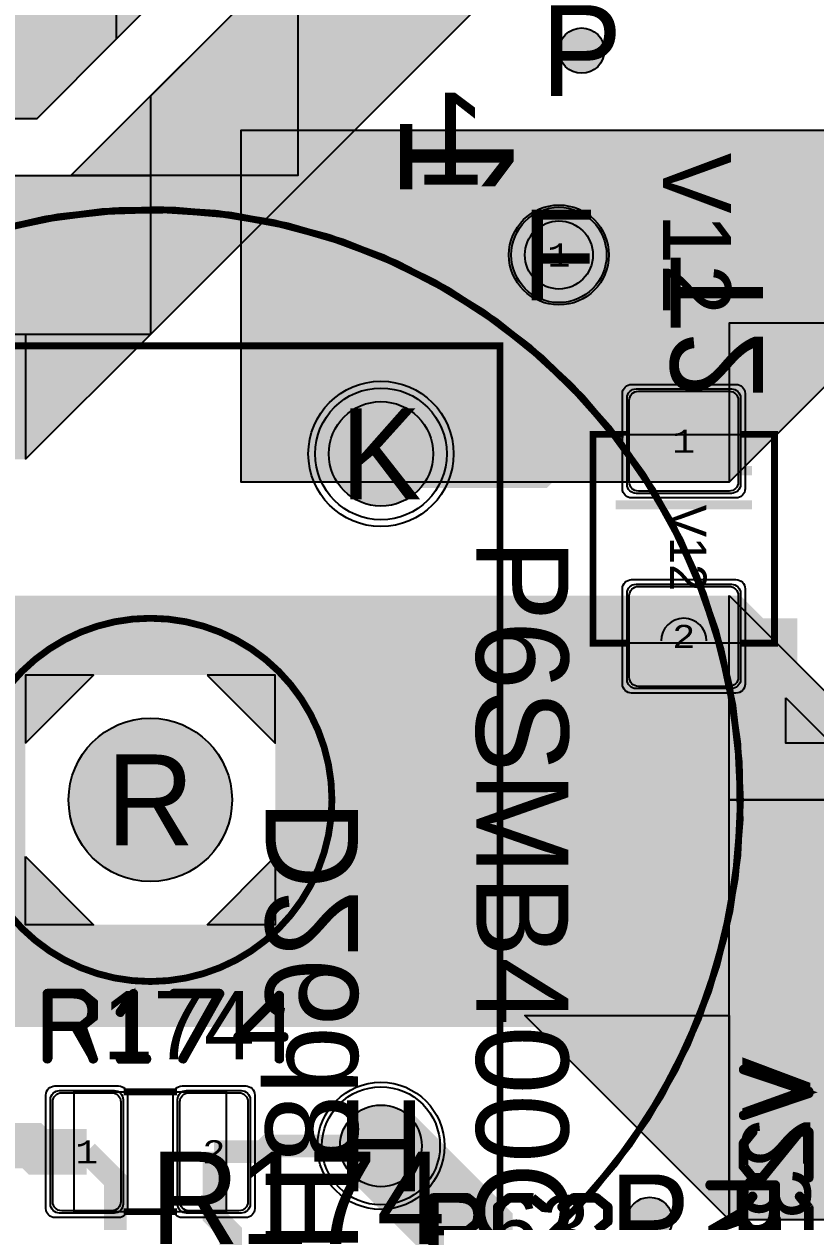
# Model space of a CAD drawing. Extents: x -18 to 179, y -60 to 172.
# Drawn here: x 23.47 to 40.89, y 93.72 to 120.09 of the extents above; entities that cross this region are included whole.
import ezdxf
from ezdxf.enums import TextEntityAlignment as Align

# ---------------------------------------------------------------- set-up
doc = ezdxf.new("R2010")
doc.units = 0
doc.header["$MEASUREMENT"] = 0
for name, color, linetype in [('ASSEMBLY_OUTLINES_BTM', 191, 'CONTINUOUS'), ('ASSEMBLY_OUTLINES_TOP', 102, 'CONTINUOUS'), ('ASSEMBLY_PART_NUMBERS_BTM', 191, 'CONTINUOUS'), ('ASSEMBLY_PART_NUMBERS_TOP', 102, 'CONTINUOUS'), ('ASSEMBLY_REF_DES_TOP', 102, 'CONTINUOUS'), ('DRILL_DRAWING', 21, 'CONTINUOUS'), ('GENERATED_SILKSCREEN_BTM', 255, 'CONTINUOUS'), ('GENERATED_SILKSCREEN_TOP', 140, 'CONTINUOUS'), ('MOUNTING_HOLE_PADS_LAYER14', 150, 'CONTINUOUS'), ('MOUNTING_HOLE_PADS_LAYER15', 230, 'CONTINUOUS'), ('MOUNTING_HOLES_LAYER_BOT17', 42, 'CONTINUOUS'), ('MOUNTING_HOLES_LAYER_TOP', 42, 'CONTINUOUS'), ('PART_HOLES_LAYER_BOTTOM', 30, 'CONTINUOUS'), ('PART_HOLES_LAYER_TOP', 30, 'CONTINUOUS'), ('PART_PADS_LAYER_BOTTOM', 230, 'CONTINUOUS'), ('PART_PADS_LAYER_TOP', 150, 'CONTINUOUS'), ('PART_PADS_SMD_TOP', 150, 'CONTINUOUS'), ('PIN_NUMBERS_BTM', 8, 'CONTINUOUS'), ('PIN_NUMBERS_TOP', 8, 'CONTINUOUS'), ('PLACEMENT_OUTLINES_BTM', 222, 'CONTINUOUS'), ('PLACEMENT_OUTLINES_TOP', 130, 'CONTINUOUS'), ('PLANE_DATA_LAYER_BOTTOM', 230, 'CONTINUOUS'), ('PLANE_DATA_LAYER_TOP', 150, 'CONTINUOUS'), ('PLANE_SHAPES_LAYER_BOTTOM', 230, 'CONTINUOUS'), ('PLANE_SHAPES_LAYER_TOP', 150, 'CONTINUOUS'), ('SILKSCREEN_OUTLINES_BTM', 211, 'CONTINUOUS'), ('SILKSCREEN_OUTLINES_TOP', 150, 'CONTINUOUS'), ('SILKSCREEN_REF_DES_BTM', 211, 'CONTINUOUS'), ('SILKSCREEN_REF_DES_TOP', 150, 'CONTINUOUS'), ('SOLDERMASK_PADS_BTM', 102, 'CONTINUOUS'), ('SOLDERMASK_PADS_TOP', 102, 'CONTINUOUS'), ('SOLDERPASTE_PADS_TOP', 254, 'CONTINUOUS'), ('TRACES_LAYER_BOTTOM', 230, 'CONTINUOUS'), ('TRACES_LAYER_TOP', 150, 'CONTINUOUS')]:
    doc.layers.add(name, color=color, linetype=linetype)
doc.styles.add('COURIER_NEW', font='COUR.TTF')
doc.styles.add('VERIBEST_GERBER_0', font='txt')

msp = doc.modelspace()

# ---------------------------------------------------------------- hatches: boundary and pattern name
at = {"layer": 'MOUNTING_HOLES_LAYER_BOT17'}
h = msp.add_hatch(color=256, dxfattribs=at)
edge = h.paths.add_edge_path()
edge.add_arc((35.75, 119.5), 0.5, 0, 360)
h = msp.add_hatch(color=256, dxfattribs=at)
edge = h.paths.add_edge_path()
edge.add_arc((31.33, 110.62), 1.15, 0, 360)
h = msp.add_hatch(color=256, dxfattribs=at)
edge = h.paths.add_edge_path()
edge.add_arc((26.25, 103), 1.8, 0, 360)
h = msp.add_hatch(color=256, dxfattribs=at)
edge = h.paths.add_edge_path()
edge.add_arc((31.33, 95.38), 0.9, 0, 360)
h = msp.add_hatch(color=256, dxfattribs=at)
edge = h.paths.add_edge_path()
edge.add_arc((37.25, 93.75), 0.5, 0, 360)
at = {"layer": 'MOUNTING_HOLES_LAYER_TOP'}
h = msp.add_hatch(color=256, dxfattribs=at)
edge = h.paths.add_edge_path()
edge.add_arc((35.75, 119.5), 0.5, 0, 360)
h = msp.add_hatch(color=256, dxfattribs=at)
edge = h.paths.add_edge_path()
edge.add_arc((31.33, 110.62), 1.15, 0, 360)
h = msp.add_hatch(color=256, dxfattribs=at)
edge = h.paths.add_edge_path()
edge.add_arc((26.25, 103), 1.8, 0, 360)
h = msp.add_hatch(color=256, dxfattribs=at)
edge = h.paths.add_edge_path()
edge.add_arc((31.33, 95.38), 0.9, 0, 360)
h = msp.add_hatch(color=256, dxfattribs=at)
edge = h.paths.add_edge_path()
edge.add_arc((37.25, 93.75), 0.5, 0, 360)
at = {"layer": 'PART_HOLES_LAYER_BOTTOM'}
h = msp.add_hatch(color=256, dxfattribs=at)
edge = h.paths.add_edge_path()
edge.add_arc((35.25, 115), 0.75, 0, 360)
at = {"layer": 'PART_HOLES_LAYER_TOP'}
h = msp.add_hatch(color=256, dxfattribs=at)
edge = h.paths.add_edge_path()
edge.add_arc((35.25, 115), 0.75, 0, 360)
at = {"layer": 'PLANE_DATA_LAYER_BOTTOM'}
h = msp.add_hatch(color=256, dxfattribs=at)
h.paths.add_polyline_path([(84.5, 109.0762, -0.414213562), (84.4238, 109), (79.531562, 109, -0.198913366), (79.47768, 109.022318), (75.000002, 113.499998, 0.207684346), (74.999996, 113.5), (67.250004, 113.5, 0.207684346), (67.249998, 113.499998), (66.250002, 112.500002), (66.25, 112.499996), (66.25, 91.899, -0.63705457), (66.124822, 91.840625, 0.622482469), (63.251524, 90.573021, -0.402042963), (63.17539, 90.5), (62.3262, 90.5, -0.414213562), (62.25, 90.5762), (62.25, 96.249996), (62.249997, 96.250001), (59.750002, 98.749998, 0.207684346), (59.749996, 98.75), (54.750004, 98.75, 0.207684346), (54.749998, 98.749998), (52.250002, 96.250002), (52.25, 96.249996), (52.249998, 94.53156), (52.249998, 94.531559, -0.198909956), (52.22768, 94.477678), (51.522322, 93.77232, -0.198913366), (51.46844, 93.750002), (49.03156, 93.750002, -0.198913366), (48.977678, 93.77232), (48.27232, 94.477678, -0.198909956), (48.250002, 94.531559), (48.250002, 97.468441, -0.198909956), (48.27232, 97.522322), (51.477678, 100.72768, -0.198913366), (51.53156, 100.749998), (62.249996, 100.75, 0.207684346), (62.250002, 100.750002), (63.499998, 101.999998), (63.5, 102.000004), (63.5, 112.499996), (63.499997, 112.500001), (62.500002, 113.499998, 0.207684346), (62.499996, 113.5), (42.500004, 113.5, 0.207684346), (42.499998, 113.499998), (39.022321, 110.022318, -0.198913366), (38.968439, 110), (33.281863, 110, -0.496231947), (33.208459, 110.096651, 0.068033136), (33.28, 110.619998), (33.28, 110.62, 1), (29.38, 110.62), (29.38, 110.619998, 0.068033136), (29.451541, 110.096651, -0.496235885), (29.378137, 110), (28.3262, 110, -0.414213562), (28.25, 110.0762), (28.25, 117.6738, -0.414213562), (28.3262, 117.75), (77.499996, 117.75, 0.207684346), (77.500002, 117.750002), (79.262729, 119.512731, -0.433046472), (79.373821, 119.509183, 2.260323396), (79.62086, 121.715365, -0.612080087), (79.5, 121.777106), (79.5, 127.4238, -0.414213562), (79.5762, 127.5), (84.4238, 127.5, -0.414213562), (84.5, 127.4238)], flags=0)
h.paths.add_polyline_path([(33.7, 115, -1), (36.8, 115, -1)], flags=0)
h.paths.add_polyline_path([(48.45, 95.75, -1), (52.05, 95.75, -1)], flags=0)
h.paths.add_polyline_path([(62.49, 95.75, -1), (66.09, 95.75, -1)], flags=0)
for points in [[(35.25, 115), (35.25, 116.6262)], [(35.25, 115), (33.6238, 115)], [(35.25, 115), (35.25, 113.3738)], [(35.25, 115), (36.8762, 115)], [(31.33, 110.62), (31.33, 112.6462)], [(31.33, 110.62), (29.303806, 110.624916)], [(31.33, 110.62), (33.356194, 110.624916)]]:
    msp.add_hatch(color=256, dxfattribs=at).paths.add_polyline_path(points, is_closed=False, flags=0)
h = msp.add_hatch(color=256, dxfattribs=at)
h.paths.add_polyline_path([(56, 102.3262, -0.414213562), (55.9238, 102.25), (49.000004, 102.25, 0.207684346), (48.999998, 102.249998), (46.272321, 99.522318, -0.198913366), (46.218439, 99.5), (42.750004, 99.5, 0.207684346), (42.749998, 99.499998), (41.272321, 98.022318, -0.198913366), (41.218439, 98), (19.78156, 98.000002, -0.198913366), (19.727678, 98.02232), (16.02232, 101.727678, -0.198909956), (16.000002, 101.781559), (16.000002, 101.78156), (16, 104.999996), (15.999997, 105.000001), (11.000002, 109.999998, 0.207684346), (10.999996, 110), (3.8262, 110, -0.414213562), (3.75, 110.0762), (3.75, 113.1738, -0.414213562), (3.8262, 113.25), (3.95, 113.25), (12.46844, 113.249998, -0.198913366), (12.522322, 113.22768), (18.249998, 107.500002, 0.207684346), (18.250004, 107.5), (23.5, 107.499999), (39.21844, 107.499998, -0.198913366), (39.272322, 107.47768), (40.22768, 106.522322, -0.198909956), (40.249998, 106.468441), (40.249998, 106.46844), (40.25, 105.250004), (40.250003, 105.249999), (41.249998, 104.250002, 0.207684346), (41.250004, 104.25), (47.749996, 104.25, 0.207684346), (47.750002, 104.250002), (49.749998, 106.249998), (49.75, 106.250004), (49.75, 111.9238, -0.414213562), (49.8262, 112), (55.9238, 112, -0.414213562), (56, 111.9238)], flags=0)
h.paths.add_polyline_path([(9.177854, 111.055715, 0.787865658), (11.73, 111.669999), (11.73, 111.670001, 0.787865658), (9.177854, 112.284285, -0.611991571), (9.042146, 112.284285, 0.612002153), (6.637854, 112.284285, -0.611991571), (6.502146, 112.284285, 0.787865658), (3.95, 111.670001), (3.95, 111.669999, 0.787865658), (6.502146, 111.055715, -0.611991571), (6.637854, 111.055715, 0.612002153), (9.042146, 111.055715, -0.611991571)], flags=0)
h.paths.add_polyline_path([(28.999998, 101.749998), (29, 101.750004), (29, 104.249996), (28.999997, 104.250001), (27.500002, 105.749998, 0.207684346), (27.499996, 105.75), (25.000004, 105.75, 0.207684346), (24.999998, 105.749998), (23.500002, 104.250002), (23.5, 104.249996), (23.5, 101.750004), (23.500003, 101.749999), (24.999998, 100.250002, 0.207684346), (25.000004, 100.25), (27.499996, 100.25, 0.207684346), (27.500002, 100.250002)], flags=0)
at = {"layer": 'PLANE_DATA_LAYER_TOP'}
h = msp.add_hatch(color=256, dxfattribs=at)
h.paths.add_polyline_path([(137.25, 161.1738), (137.249998, 151.28156), (137.249998, 151.281559, -0.198909956), (137.22768, 151.227678), (136.522322, 150.52232, -0.198913366), (136.46844, 150.500002), (74.750004, 150.5, 0.207684346), (74.749998, 150.499998), (72.500002, 148.250002), (72.5, 148.249996), (72.499998, 131.78156), (72.499998, 131.781559, -0.198909956), (72.47768, 131.727678), (71.772322, 131.02232, -0.198913366), (71.71844, 131.000002), (48.750004, 131, 0.207684346), (48.749998, 130.999998), (46.750002, 129.000002), (46.75, 128.999996), (46.749998, 122.531561), (46.749998, 122.53156, -0.198909956), (46.72768, 122.477679), (45.022322, 120.77232, -0.198913366), (44.96844, 120.750002), (33.750004, 120.75, 0.207684346), (33.749998, 120.749998), (23.522321, 110.522318, -0.198913366), (23.468439, 110.5), (23.195727, 110.5, -0.420555122), (23.119545, 110.577846, 0.005400729), (23.12, 110.619968), (23.12, 110.62, 1), (19.22, 110.62), (19.22, 110.61997, 0.005400729), (19.220455, 110.577848, -0.420593724), (19.144273, 110.500002), (18.28156, 110.500002, -0.198913366), (18.227678, 110.52232), (15.52232, 113.227678, -0.198909956), (15.500002, 113.281559), (15.500002, 116.218441, -0.198909956), (15.52232, 116.272322), (15.977678, 116.72768, -0.198913366), (16.03156, 116.749998), (24.499996, 116.75, 0.207684346), (24.500002, 116.750002), (32.477679, 124.727682, -0.198913366), (32.531561, 124.75), (42.499996, 124.75, 0.207684346), (42.500002, 124.750002), (43.499998, 125.749998), (43.5, 125.750004), (43.500002, 132.46844), (43.500002, 132.468441, -0.198909956), (43.52232, 132.522322), (44.977678, 133.97768, -0.198913366), (45.03156, 133.999998), (66.499996, 134, 0.207684346), (66.500002, 134.000002), (68.749998, 136.249998), (68.75, 136.250004), (68.75, 152.1738, -0.414213562), (68.8262, 152.25), (131.999996, 152.25, 0.207684346), (132.000002, 152.250002), (132.999998, 153.249998), (133, 153.250004), (133, 161.1738, -0.414213562), (133.0762, 161.25), (137.1738, 161.25, -0.414213562)], flags=0)
h.paths.add_polyline_path([(15.7, 115, -1), (18.8, 115, -1)], flags=0)
h.paths.add_polyline_path([(69.75, 132.54, -1), (72.25, 132.54, -1)], flags=0)
h.paths.add_polyline_path([(133.2, 159, -1), (137, 159, -1)], flags=0)
h = msp.add_hatch(color=256, dxfattribs=at)
h.paths.add_polyline_path([(33.750002, 128.031564, -0.198909956), (33.727684, 127.977683), (31.782475, 126.032474, -0.668181994), (31.652393, 126.086355), (31.652393, 126.086356, -0.131872564), (31.662635, 126.124513, 0.131872604), (31.75, 126.45), (31.75, 129.05, 0.414213562), (31.1, 129.7), (27.9, 129.7, 0.414213562), (27.25, 129.05), (27.25, 126.45, 0.414213562), (27.9, 125.8), (31.1, 125.8, 0.131872604), (31.425487, 125.887365, -0.577638719), (31.539844, 125.821407), (31.539844, 125.821406, -0.198909956), (31.517526, 125.767525), (23.772322, 118.02232, -0.198913366), (23.71844, 118.000002), (15.500004, 118, 0.207684346), (15.499998, 117.999998), (13.500002, 116.000002), (13.5, 115.999996), (13.5, 115.0762, -0.414213562), (13.4238, 115), (3.5762, 115, -0.414213562), (3.5, 115.0762), (3.5, 118.4238, -0.414213562), (3.5762, 118.5), (11.249996, 118.5, 0.207684346), (11.250002, 118.500002), (13.227679, 120.477682, -0.198913366), (13.281561, 120.5), (20.499996, 120.5, 0.207684346), (20.500002, 120.500002), (22.249998, 122.249998), (22.25, 122.250004), (22.250002, 130.46844), (22.250002, 130.468441, -0.198909956), (22.27232, 130.522322), (25.466843, 133.716845, -0.555737573), (25.592881, 133.687458, 0.830639174), (28.998475, 134.176978, -0.402039155), (29.074609, 134.249998), (32.71844, 134.249998, -0.198913366), (32.772322, 134.22768), (33.72768, 133.272322, -0.198909956), (33.749998, 133.218441), (33.749998, 133.21844), (33.750002, 128.031565)], flags=0)
h.paths.add_polyline_path([(9.177854, 116.135715, 0.787865658), (11.73, 116.749999), (11.73, 116.750001, 0.787865658), (9.177854, 117.364285, -0.611991571), (9.042146, 117.364285, 0.612002153), (6.637854, 117.364285, -0.611991571), (6.502146, 117.364285, 0.787865658), (3.95, 116.750001), (3.95, 116.749999, 0.787865658), (6.502146, 116.135715, -0.611991571), (6.637854, 116.135715, 0.612002153), (9.042146, 116.135715, -0.611991571)], flags=0)
h.paths.add_polyline_path([(22.45, 123.75, -1), (25.45, 123.75, -1)], flags=0)
h.paths.add_polyline_path([(26.499992, 128, 0.414213562), (26.5, 128.000008), (26.5, 131.499992, 0.414213562), (26.499992, 131.5), (25.500008, 131.5, 0.414213562), (25.5, 131.499992), (25.5, 130.285247, -0.792036539), (25.355593, 130.251273, 0.284488151), (24.55, 130.75), (23.35, 130.75, 0.414213562), (22.45, 129.85), (22.45, 128.65, 0.414213562), (23.35, 127.75), (24.55, 127.75, 0.284488151), (25.355593, 128.248727, -0.792036539), (25.5, 128.214753), (25.5, 128.000008, 0.414213562), (25.500008, 128)], flags=0)
h.paths.add_polyline_path([(29.75, 132.54, -1), (32.25, 132.54, -1)], flags=0)
h = msp.add_hatch(color=256, dxfattribs=at)
h.paths.add_polyline_path([(86.5, 102.9238), (86.499998, 94.03156), (86.499998, 94.031559, -0.198909956), (86.47768, 93.977678), (86.272322, 93.77232, -0.198913366), (86.21844, 93.750002), (82.53156, 93.750002, -0.198913366), (82.477678, 93.77232), (77.250002, 98.999998, 0.207684346), (77.249996, 99), (47.750004, 99, 0.207684346), (47.749998, 98.999998), (46.750002, 98.000002), (46.75, 97.999996), (46.749998, 94.03156), (46.749998, 94.031559, -0.198909956), (46.72768, 93.977678), (46.522322, 93.77232, -0.198913366), (46.46844, 93.750002), (39.031562, 93.75, -0.198913366), (38.97768, 93.772318), (34.500002, 98.249998, 0.207684346), (34.499996, 98.25), (19.53156, 98.250002, -0.198913366), (19.477678, 98.27232), (12.750002, 104.999998, 0.207684346), (12.749996, 105), (3.8262, 105, -0.414213562), (3.75, 105.0762), (3.75, 108.1738, -0.414213562), (3.8262, 108.25), (18.218438, 108.25, -0.198913366), (18.27232, 108.227682), (18.999998, 107.500002, 0.207684346), (19.000004, 107.5), (23.5, 107.499999), (36.4238, 107.499998, -0.414213562), (36.5, 107.423798), (36.5, 105.65, 0.414213562), (36.95, 105.2), (39.05, 105.2, 0.414213562), (39.5, 105.65), (39.5, 106.9238, -0.414213562), (39.5762, 107), (40.4238, 107, -0.414213562), (40.5, 106.9238), (40.5, 106.000004), (40.500003, 105.999999), (42.99, 103.51), (43.499998, 103.000002, 0.207684346), (43.500004, 103), (45.499996, 103, 0.207684346), (45.500002, 103.000002), (47.999998, 105.499998), (48, 105.500004), (48.000002, 120.718439, -0.198909956), (48.02232, 120.77232), (48.749998, 121.499998), (48.75, 121.500004), (48.750002, 128.46844), (48.750002, 128.468441, -0.198909956), (48.77232, 128.522322), (49.727678, 129.47768, -0.198913366), (49.78156, 129.499998), (68.9238, 129.5, -0.414213562), (69, 129.4238), (69, 124.3262, -0.414213562), (68.9238, 124.25), (65.000004, 124.25, 0.207684346), (64.999998, 124.249998), (64.250002, 123.500002), (64.25, 123.499996), (64.25, 119.500004), (64.250003, 119.499999), (64.999998, 118.750002, 0.207684346), (65.000004, 118.75), (65.073765, 118.75, -0.549588453), (65.142729, 118.641391, 0.110270202), (65.1, 118.45), (65.1, 117.25, 0.414213562), (65.55, 116.8), (66.95, 116.8, 0.414213562), (67.4, 117.25), (67.4, 118.450001, 0.110269556), (67.357271, 118.64139, -0.110266008), (67.350036, 118.673798), (67.350036, 118.673799, -0.414213562), (67.426236, 118.749999), (68.71844, 118.749998, -0.198913366), (68.772322, 118.72768), (71.249998, 116.250002, 0.207684346), (71.250004, 116.25), (75.4238, 116.25, -0.414213562), (75.5, 116.1738), (75.5, 113.0762, -0.414213562), (75.4238, 113), (52.000004, 113, 0.207684346), (51.999998, 112.999998), (49.750002, 110.750002), (49.75, 110.749996), (49.75, 105.500004), (49.750003, 105.499999), (52.249998, 103.000002, 0.207684346), (52.250004, 103), (62.5738, 103, -0.414213562), (62.65, 102.9238), (62.65, 101.75, 0.414213562), (63.1, 101.3), (65.4, 101.3, 0.414213562), (65.85, 101.75), (65.85, 102.9238, -0.414213562), (65.9262, 103), (71.579649, 103, -0.669857772), (71.63328, 102.869669, 0.200116963), (71.5, 102.55), (71.5, 100.65, 0.414213562), (71.95, 100.2), (74.05, 100.2, 0.414213562), (74.5, 100.65), (74.5, 102.55, 0.200116963), (74.36672, 102.869669, -0.669857772), (74.420351, 103), (78.5738, 103, -0.414213562), (78.65, 102.9238), (78.65, 101.75, 0.414213562), (79.1, 101.3), (81.4, 101.3, 0.414213562), (81.85, 101.75), (81.85, 102.9238, -0.414213562), (81.9262, 103), (83.388571, 103, -0.414213562), (83.464771, 102.9238, -0.059444601), (83.462632, 102.905872, 0.059444266), (83.45, 102.8), (83.45, 100.7, 0.414213562), (83.9, 100.25), (85.8, 100.25, 0.414213562), (86.25, 100.7), (86.25, 102.8, 0.059444266), (86.237368, 102.905872, -0.059444601), (86.235229, 102.9238, -0.414213562), (86.311429, 103), (86.4238, 103, -0.414213562)], flags=0)
h.paths.add_polyline_path([(9.177854, 105.975715, 0.787865658), (11.73, 106.589999), (11.73, 106.590001, 0.787865658), (9.177854, 107.204285, -0.611991571), (9.042146, 107.204285, 0.612002153), (6.637854, 107.204285, -0.611991571), (6.502146, 107.204285, 0.787865658), (3.95, 106.590001), (3.95, 106.589999, 0.787865658), (6.502146, 105.975715, -0.611991571), (6.637854, 105.975715, 0.612002153), (9.042146, 105.975715, -0.611991571)], flags=0)
h.paths.add_polyline_path([(28.999998, 101.749998), (29, 101.750004), (29, 104.249996), (28.999997, 104.250001), (27.500002, 105.749998, 0.207684346), (27.499996, 105.75), (25.000004, 105.75, 0.207684346), (24.999998, 105.749998), (23.500002, 104.250002), (23.5, 104.249996), (23.5, 101.750004), (23.500003, 101.749999), (24.999998, 100.250002, 0.207684346), (25.000004, 100.25), (27.499996, 100.25, 0.207684346), (27.500002, 100.250002)], flags=0)
h.paths.add_polyline_path([(42.99, 95.75, -1), (46.59, 95.75, -1)], flags=0)
h.paths.add_polyline_path([(56.25, 100.075, 0.414213562), (56.6, 100.425), (56.6, 101.125, 0.414213562), (56.25, 101.475), (55.25, 101.475, 0.414213562), (54.9, 101.125), (54.9, 100.425, 0.414213562), (55.25, 100.075)], flags=0)
h.paths.add_polyline_path([(82.49, 95.75, -1), (86.09, 95.75, -1)], flags=0)
for points in [[(37, 106.6), (36.4238, 106.6)], [(39, 106.6), (39.5762, 106.6)], [(38, 105.7), (38, 105.1238)]]:
    msp.add_hatch(color=256, dxfattribs=at).paths.add_polyline_path(points, is_closed=False, flags=0)
at = {"layer": 'PLANE_SHAPES_LAYER_BOTTOM'}
for points in [[(48.25, 113.5), (39, 113.5), (39, 110), (28.25, 110), (28.25, 117.75), (48.25, 117.75)], [(39, 110), (42.5, 113.5), (39, 113.5)], [(23.5, 104.25), (25, 105.75), (23.5, 105.75)], [(27.5, 105.75), (29, 104.25), (29, 105.75)], [(40.25, 105.25), (41.25, 104.25), (40.25, 104.25)], [(23.5, 101.75), (25, 100.25), (23.5, 100.25)], [(27.5, 100.25), (29, 101.75), (29, 100.25)]]:
    msp.add_hatch(color=256, dxfattribs=at).paths.add_polyline_path(points, flags=0)
h = msp.add_hatch(color=256, dxfattribs=at)
h.paths.add_polyline_path([(46.25, 99.5), (41.25, 99.5), (41.25, 98), (19.75, 98), (16, 101.75), (16, 107.5), (39.25, 107.5), (40.25, 106.5), (40.25, 104.25), (46.25, 104.25)])
h.paths.add_polyline_path([(23.5, 100.25), (23.5, 105.75), (29, 105.75), (29, 100.25)], flags=16)
at = {"layer": 'PLANE_SHAPES_LAYER_TOP'}
for points in [[(25.5, 119.75), (23.75, 118), (22.25, 118), (22.25, 130.5), (23.25, 131.5), (25.5, 131.5)], [(25.5, 119.75), (33.75, 128), (25.5, 128)], [(26.25, 113.25), (35.75, 122.75), (30.5, 122.75), (26.25, 118.5)], [(24.5, 116.75), (29.5, 121.75), (29.5, 116.75)], [(26.25, 113.25), (15.5, 113.25), (15.5, 116.25), (16, 116.75), (26.25, 116.75)], [(23.5, 110.5), (26.25, 113.25), (23.5, 113.25)], [(39, 107.5), (43.5, 103), (39, 103)], [(23.5, 104.25), (25, 105.75), (23.5, 105.75)], [(27.5, 105.75), (29, 104.25), (29, 105.75)], [(46.75, 94), (46.5, 93.75), (39, 93.75), (39, 103), (46.75, 103)], [(23.5, 101.75), (25, 100.25), (23.5, 100.25)], [(27.5, 100.25), (29, 101.75), (29, 100.25)], [(39, 93.75), (34.5, 98.25), (39, 98.25)]]:
    msp.add_hatch(color=256, dxfattribs=at).paths.add_polyline_path(points, flags=0)
h = msp.add_hatch(color=256, dxfattribs=at)
h.paths.add_polyline_path([(39, 98.25), (19.5, 98.25), (18.25, 99.5), (18.25, 107.5), (37.5, 107.5), (39, 106)])
h.paths.add_polyline_path([(23.5, 100.25), (23.5, 105.75), (29, 105.75), (29, 100.25)], flags=16)

# ---------------------------------------------------------------- linework, layer by layer
at = {"layer": 'ASSEMBLY_OUTLINES_BTM'}
msp.add_lwpolyline([(18.95, 93), (18.95, 113), (33.95, 113), (33.95, 93)], close=True, dxfattribs=at)
for radius in [13, 4]:
    msp.add_circle((26.25, 103), radius, dxfattribs=at)
at = {"layer": 'ASSEMBLY_OUTLINES_TOP'}
for points in [[(36, 106.45), (36, 111.05), (40, 111.05), (40, 106.45)], [(24.57, 93.93), (24.57, 96.57), (27.92, 96.57), (27.92, 93.93)]]:
    msp.add_lwpolyline(points, close=True, dxfattribs=at)
at = {"layer": 'ASSEMBLY_OUTLINES_TOP', "const_width": 0.2}
msp.add_lwpolyline([(39.5, 110.25), (36.5, 110.25)], dxfattribs=at)
at = {"layer": 'ASSEMBLY_OUTLINES_TOP'}
msp.add_lwpolyline([(38.5, 106.5, 1), (37.5, 106.5)], format="xyb", dxfattribs=at)
at = {"layer": 'GENERATED_SILKSCREEN_BTM'}
for points, const_width in [([(31.1125, 116.4725), (31.11, 116.4525), (31.0975, 116.44), (31.08, 116.435), (31.06, 116.4325), (31.0425, 116.435), (31.025, 116.44), (31.0125, 116.4525), (31.01, 116.4725), (31.01, 117.4475), (31.0125, 117.465), (31.025, 117.48), (31.0425, 117.4875), (31.06, 117.49), (31.08, 117.4875), (31.0975, 117.48), (31.11, 117.465), (31.1125, 117.4475), (31.1125, 117.0075), (33.46, 117.0075), (33.4775, 117.005), (33.49, 116.9975), (33.4975, 116.985), (33.5, 116.9675), (33.5025, 116.955), (33.5025, 116.9425), (33.4975, 116.93), (33.4875, 116.9225), (32.8025, 116.435), (32.795, 116.43), (32.785, 116.425), (32.7775, 116.425), (32.77, 116.4275), (32.7525, 116.435), (32.74, 116.4475), (32.73, 116.4625), (32.725, 116.48), (32.73, 116.4975), (32.7425, 116.51), (33.3025, 116.91), (31.1125, 116.91), (31.1125, 116.4725)], 0.25), ([(39.693232, 114.040896), (39.707456, 114.038864), (39.719648, 114.028704), (39.725744, 114.01448), (39.727776, 114.000256), (39.725744, 113.986032), (39.719648, 113.97384), (39.707456, 113.96368), (39.693232, 113.959616), (37.785184, 113.959616), (37.785184, 113.315472), (37.78112, 113.301248), (37.772992, 113.289056), (37.758768, 113.28296), (37.744544, 113.280928), (37.728288, 113.28296), (37.714064, 113.289056), (37.703904, 113.301248), (37.701872, 113.315472), (37.701872, 114.687072), (37.703904, 114.701296), (37.714064, 114.711456), (37.728288, 114.719584), (37.744544, 114.721616), (37.758768, 114.719584), (37.772992, 114.711456), (37.78112, 114.701296), (37.785184, 114.687072), (37.785184, 114.040896), (39.693232, 114.040896)], 0.254), ([(37.71, 111.710192), (37.988384, 111.368816), (37.998544, 111.36272), (38.006672, 111.360688), (38.012768, 111.356624), (38.020896, 111.354592), (38.29928, 111.354592), (38.305376, 111.356624), (38.3196, 111.360688), (38.32976, 111.36272), (38.333824, 111.368816), (39.433136, 112.722128), (39.65056, 112.722128), (39.65056, 111.395232), (39.654624, 111.381008), (39.662752, 111.368816), (39.676976, 111.36272), (39.693232, 111.360688), (39.707456, 111.36272), (39.72168, 111.368816), (39.729808, 111.381008), (39.733872, 111.395232), (39.733872, 112.7648), (39.729808, 112.781056), (39.719648, 112.791216), (39.709488, 112.801376), (39.693232, 112.80544), (39.414848, 112.80544), (39.408752, 112.803408), (39.394528, 112.799344), (39.388432, 112.79528), (39.384368, 112.791216), (39.380304, 112.787152), (38.27896, 111.435872), (38.041216, 111.435872), (37.785184, 111.752864), (37.785184, 112.4092), (38.05544, 112.740416), (38.059504, 112.75464), (38.057472, 112.766832), (38.051376, 112.781056), (38.039184, 112.789184), (38.026992, 112.797312), (38.012768, 112.799344), (37.998544, 112.797312), (37.988384, 112.787152), (37.71, 112.445776), (37.707968, 112.437648), (37.705936, 112.431552), (37.703904, 112.42952), (37.701872, 112.421392), (37.701872, 111.736608), (37.703904, 111.72848), (37.703904, 111.726448), (37.705936, 111.724416), (37.707968, 111.71832), (37.71, 111.710192)], 0.254), ([(40.784, 96.53675), (40.784, 96.57875), (40.7825, 96.58775), (40.778, 96.59525), (40.772, 96.60275), (40.763, 96.60575), (39.3245, 97.09325), (39.3125, 97.09325), (39.3035, 97.08875), (39.296, 97.08125), (39.29, 97.07075), (39.2885, 97.06025), (39.29, 97.04975), (39.2945, 97.04075), (39.305, 97.03475), (40.7195, 96.55925), (39.305, 96.08075), (39.2945, 96.07475), (39.29, 96.06575), (39.2885, 96.05525), (39.29, 96.04475), (39.296, 96.03425), (39.3035, 96.02675), (39.3125, 96.02375), (39.3245, 96.02525), (40.763, 96.50975), (40.772, 96.51425), (40.778, 96.52175), (40.7825, 96.52925), (40.784, 96.53675)], 0.15), ([(39.29, 94.91075), (39.4955, 94.65875), (39.503, 94.65425), (39.509, 94.65275), (39.5135, 94.64975), (39.5195, 94.64825), (39.725, 94.64825), (39.7295, 94.64975), (39.74, 94.65275), (39.7475, 94.65425), (39.7505, 94.65875), (40.562, 95.65775), (40.7225, 95.65775), (40.7225, 94.67825), (40.7255, 94.66775), (40.7315, 94.65875), (40.742, 94.65425), (40.754, 94.65275), (40.7645, 94.65425), (40.775, 94.65875), (40.781, 94.66775), (40.784, 94.67825), (40.784, 95.68925), (40.781, 95.70125), (40.7735, 95.70875), (40.766, 95.71625), (40.754, 95.71925), (40.5485, 95.71925), (40.544, 95.71775), (40.5335, 95.71475), (40.529, 95.71175), (40.526, 95.70875), (40.523, 95.70575), (39.71, 94.70825), (39.5345, 94.70825), (39.3455, 94.94225), (39.3455, 95.42675), (39.545, 95.67125), (39.548, 95.68175), (39.5465, 95.69075), (39.542, 95.70125), (39.533, 95.70725), (39.524, 95.71325), (39.5135, 95.71475), (39.503, 95.71325), (39.4955, 95.70575), (39.29, 95.45375), (39.2885, 95.44775), (39.287, 95.44325), (39.2855, 95.44175), (39.284, 95.43575), (39.284, 94.93025), (39.2855, 94.92425), (39.2855, 94.92275), (39.287, 94.92125), (39.2885, 94.91675), (39.29, 94.91075)], 0.15), ([(39.3455, 93.52475), (39.3455, 94.00925), (39.545, 94.25375), (39.548, 94.26425), (39.5465, 94.27475), (39.542, 94.28375), (39.533, 94.29125), (39.524, 94.29725), (39.5135, 94.29875), (39.5075, 94.29875), (39.503, 94.29725), (39.4955, 94.28975), (39.29, 94.03625), (39.2885, 94.03175), (39.287, 94.02725), (39.2855, 94.02575), (39.284, 94.01975), (39.284, 93.51425)], 0.15), ([(40.778, 94.03625), (40.5725, 94.28975), (40.565, 94.29725), (40.5605, 94.29875), (40.556, 94.29875), (40.5455, 94.29725), (40.535, 94.29125), (40.5275, 94.28375), (40.5215, 94.27475), (40.52, 94.26425), (40.523, 94.25375), (40.7225, 94.00925), (40.7225, 93.52475)], 0.15), ([(40.064, 93.52175), (40.064, 93.77075), (40.061, 93.78275), (40.055, 93.79025), (40.0445, 93.79475), (40.034, 93.79625), (40.0235, 93.79475), (40.013, 93.79025), (40.007, 93.78275), (40.004, 93.77075), (40.004, 93.52175)], 0.15), ([(40.784, 93.51425), (40.784, 94.01975), (40.7825, 94.02575), (40.781, 94.03175), (40.778, 94.03625)], 0.15)]:
    msp.add_lwpolyline(points, dxfattribs=dict(at, const_width=const_width))
at = {"layer": 'GENERATED_SILKSCREEN_BTM', "const_width": 0.15}
for points in [[(39.250005, 103, -0.513129303), (22.091755, 90.682974, 0.0000036), (22.091758, 90.682984, 35.941436981), (20.749862, 91.220851, 0.00000355), (20.749857, 91.220842, -1.822199587), (39.250005, 103)], [(33.950005, 93, -0.414213562), (33.95, 92.999995), (22.004673, 92.999995, 0.000004209), (22.004666, 93.000005), (33.949995, 93.000005), (33.949995, 112.999995), (18.950005, 112.999995), (18.950005, 93.000005), (20.795334, 93.000005, 0.000004209), (20.795327, 92.999995), (18.95, 92.999995, -0.414213562), (18.949995, 93), (18.949995, 113, -0.414213562), (18.95, 113.000005), (33.95, 113.000005, -0.414213562), (33.950005, 113), (33.950005, 93)]]:
    msp.add_lwpolyline(points, format="xyb", dxfattribs=at)
msp.add_lwpolyline([(22.25, 103, -1), (30.25, 103, -1)], format="xyb", close=True, dxfattribs=at)
at = {"layer": 'GENERATED_SILKSCREEN_TOP'}
for points, const_width in [([(37.546, 116.4475), (37.546, 116.4895), (37.5475, 116.4985), (37.552, 116.506), (37.558, 116.5135), (37.567, 116.5165), (39.0055, 117.004), (39.0175, 117.004), (39.0265, 116.9995), (39.034, 116.992), (39.04, 116.9815), (39.0415, 116.971), (39.04, 116.9605), (39.0355, 116.9515), (39.025, 116.9455), (37.6105, 116.47), (39.025, 115.9915), (39.0355, 115.9855), (39.04, 115.9765), (39.0415, 115.966), (39.04, 115.9555), (39.034, 115.945), (39.0265, 115.9375), (39.0175, 115.9345), (39.0055, 115.936), (37.567, 116.4205), (37.558, 116.425), (37.552, 116.4325), (37.5475, 116.44), (37.546, 116.4475)], 0.25), ([(37.6075, 115.414), (37.606, 115.426), (37.5985, 115.432), (37.588, 115.4365), (37.576, 115.438), (37.5655, 115.4365), (37.555, 115.432), (37.5475, 115.426), (37.546, 115.414), (37.546, 114.829), (37.5475, 114.8185), (37.555, 114.8095), (37.5655, 114.805), (37.576, 114.8035), (37.588, 114.805), (37.5985, 114.8095), (37.606, 114.8185), (37.6075, 114.829), (37.6075, 115.093), (39.016, 115.093), (39.0265, 115.0945), (39.034, 115.099), (39.0385, 115.1065), (39.04, 115.117), (39.0415, 115.1245), (39.0415, 115.132), (39.0385, 115.138), (39.0325, 115.144), (38.6215, 115.4365), (38.611, 115.441), (38.602, 115.441), (38.5915, 115.4365), (38.584, 115.429), (38.578, 115.42), (38.575, 115.4095), (38.578, 115.399), (38.5855, 115.3915), (38.9215, 115.1515), (37.6075, 115.1515), (37.6075, 115.414)], 0.25), ([(39.04, 113.4565), (38.8345, 113.2045), (38.827, 113.2), (38.821, 113.1985), (38.8165, 113.1955), (38.8105, 113.194), (38.605, 113.194), (38.6005, 113.1955), (38.59, 113.1985), (38.5825, 113.2), (38.5795, 113.2045), (37.768, 114.2035), (37.6075, 114.2035), (37.6075, 113.224), (37.6045, 113.2135), (37.5985, 113.2045), (37.588, 113.2), (37.576, 113.1985), (37.5655, 113.2), (37.555, 113.2045), (37.549, 113.2135), (37.546, 113.224), (37.546, 114.235), (37.549, 114.247), (37.5565, 114.2545), (37.5655, 114.262), (37.576, 114.265), (37.7815, 114.265), (37.786, 114.2635), (37.7965, 114.2605), (37.801, 114.2575), (37.804, 114.2545), (37.807, 114.2515), (38.62, 113.254), (38.7955, 113.254), (38.9845, 113.488), (38.9845, 113.9725), (38.785, 114.217), (38.782, 114.2275), (38.7835, 114.2365), (38.788, 114.247), (38.797, 114.253), (38.8075, 114.259), (38.818, 114.2605), (38.827, 114.259), (38.8345, 114.2515), (39.04, 113.9995), (39.0415, 113.9935), (39.043, 113.989), (39.0445, 113.9875), (39.046, 113.9815), (39.046, 113.476), (39.0445, 113.47), (39.0445, 113.4685), (39.043, 113.467), (39.0415, 113.4625), (39.04, 113.4565)], 0.25), ([(39.5, 109.5), (36.5, 109.5)], 0.2), ([(25.58525, 97.326), (25.57325, 97.323), (25.56725, 97.317), (25.56275, 97.3065), (25.56125, 97.2945), (25.56275, 97.284), (25.56725, 97.2735), (25.57325, 97.266), (25.58525, 97.2645), (26.17025, 97.2645), (26.18075, 97.266), (26.18975, 97.2735), (26.19425, 97.284), (26.19575, 97.2945), (26.19425, 97.3065), (26.18975, 97.317), (26.18075, 97.323), (26.17025, 97.326), (25.90625, 97.326), (25.90625, 98.7345), (25.90475, 98.745), (25.90025, 98.7525), (25.89275, 98.757), (25.88225, 98.7585), (25.87475, 98.76), (25.86725, 98.76), (25.86125, 98.757), (25.85525, 98.751), (25.56275, 98.34), (25.55825, 98.3295), (25.55825, 98.319), (25.56275, 98.31), (25.57025, 98.3025), (25.57925, 98.2965), (25.58975, 98.2935), (25.59575, 98.2935), (25.60025, 98.295), (25.60775, 98.304), (25.84775, 98.64), (25.84775, 97.326), (25.58525, 97.326)], 0.15), ([(25.01375, 98.1945), (25.01825, 98.1975), (25.01975, 98.205), (25.02425, 98.2125), (25.02425, 98.22), (25.02425, 98.529), (25.02425, 98.5365), (25.01975, 98.541), (25.01975, 98.5455), (25.01825, 98.547), (25.01675, 98.5485), (25.01375, 98.5515), (24.75875, 98.7585), (24.75125, 98.7615), (24.74525, 98.763), (24.73925, 98.7645), (23.98325, 98.7645), (23.96975, 98.7615), (23.96075, 98.754), (23.95325, 98.745), (23.95025, 98.7345), (23.95025, 97.2945), (23.95325, 97.2825), (23.96075, 97.275), (23.96975, 97.2705), (23.98025, 97.269), (23.99225, 97.2705), (24.00275, 97.275), (24.01025, 97.2825), (24.01325, 97.2945), (24.01325, 97.9845), (24.71825, 97.9845), (24.96425, 97.2855), (24.97025, 97.275), (24.98075, 97.269), (24.99275, 97.2675), (25.00175, 97.2705), (25.01075, 97.275), (25.01825, 97.2825), (25.02275, 97.293), (25.01975, 97.305), (24.77375, 98.004), (25.01375, 98.1945)], 0.15), ([(24.01325, 98.703), (24.73025, 98.703), (24.96425, 98.514), (24.96425, 98.235), (24.73025, 98.0445), (24.01325, 98.0445), (24.01325, 98.703)], 0.15), ([(26.94125, 97.3095), (26.93825, 97.299), (26.93975, 97.2885), (26.94725, 97.2795), (26.95475, 97.2735), (26.96525, 97.2705), (26.97575, 97.269), (26.98475, 97.272), (26.99225, 97.281), (27.80075, 98.7195), (27.80375, 98.727), (27.80375, 98.733), (27.80375, 98.739), (27.80075, 98.745), (27.79625, 98.754), (27.79025, 98.76), (27.78275, 98.763), (27.77525, 98.7645), (26.76275, 98.7645), (26.75225, 98.7615), (26.74475, 98.754), (26.73875, 98.745), (26.73725, 98.733), (26.73875, 98.7225), (26.74475, 98.712), (26.75225, 98.7045), (26.76275, 98.703), (27.72425, 98.703), (26.94125, 97.3095)], 0.15), ([(29.06225, 97.2945), (29.06375, 97.2825), (29.07125, 97.275), (29.08175, 97.2705), (29.09225, 97.269), (29.10275, 97.2705), (29.11175, 97.275), (29.11925, 97.2825), (29.12225, 97.2945), (29.12225, 97.749), (29.19275, 97.749), (29.20325, 97.752), (29.21225, 97.758), (29.21675, 97.7685), (29.21825, 97.779), (29.21675, 97.791), (29.21225, 97.8015), (29.20325, 97.809), (29.19275, 97.8105), (29.12225, 97.8105), (29.12225, 98.6925), (29.12075, 98.7), (29.11625, 98.706), (29.11025, 98.712), (29.10275, 98.7165), (29.09375, 98.7195), (29.08475, 98.721), (29.07725, 98.7195), (29.06975, 98.7135), (28.15925, 97.803), (28.15325, 97.794), (28.15025, 97.785), (28.15175, 97.776), (28.15775, 97.7655), (28.16075, 97.758), (28.16675, 97.7535), (28.17275, 97.7505), (28.18025, 97.749), (29.06225, 97.749), (29.06225, 97.2945)], 0.15), ([(28.25525, 97.8105), (29.06225, 98.6145), (29.06225, 97.8105), (28.25525, 97.8105)], 0.15), ([(39.8345, 93.4855), (40.04, 93.7405), (40.043, 93.748), (40.0445, 93.7525), (40.046, 93.76), (40.046, 94.516), (40.043, 94.5295), (40.0355, 94.537), (40.028, 94.546), (40.016, 94.549), (38.576, 94.549), (38.564, 94.546), (38.5565, 94.5385), (38.552, 94.5295), (38.5505, 94.519), (38.552, 94.507), (38.5565, 94.4965), (38.564, 94.489), (38.576, 94.486), (39.266, 94.486), (39.266, 93.781), (38.567, 93.535)], 0.15), ([(39.9845, 94.486), (39.9845, 93.7675), (39.7955, 93.535), (39.5165, 93.535), (39.326, 93.7675), (39.326, 94.486), (39.9845, 94.486)], 0.15), ([(33.51375, 93.6945), (33.51825, 93.6975), (33.51975, 93.705), (33.52425, 93.7125), (33.52425, 93.72), (33.52425, 94.029), (33.52425, 94.0365), (33.51975, 94.041), (33.51975, 94.0455), (33.51825, 94.047), (33.51675, 94.0485), (33.51375, 94.0515), (33.25875, 94.2585), (33.25125, 94.2615), (33.24525, 94.263), (33.23925, 94.2645), (32.48325, 94.2645), (32.46975, 94.2615), (32.46075, 94.254), (32.45325, 94.245), (32.45025, 94.2345), (32.45025, 92.7945)], 0.15), ([(32.51325, 94.203), (33.23025, 94.203), (33.46425, 94.014), (33.46425, 93.735), (33.23025, 93.5445), (32.51325, 93.5445), (32.51325, 94.203)], 0.15), ([(33.86925, 93), (33.86925, 94.029), (33.87075, 94.0365), (33.87375, 94.0425), (33.87675, 94.0455), (33.87975, 94.0485), (33.88275, 94.053), (34.13475, 94.2585), (34.14075, 94.26), (34.14525, 94.2615), (34.14675, 94.263), (34.15275, 94.2645), (34.65825, 94.2645), (34.66425, 94.263), (34.66575, 94.263), (34.66725, 94.2615), (34.67175, 94.26), (34.67775, 94.2585)], 0.15), ([(34.67775, 94.2585), (34.92975, 94.053), (34.93725, 94.0455), (34.93875, 94.0335), (34.93725, 94.0245), (34.93425, 94.017), (34.92975, 94.011), (34.92225, 94.005), (34.91475, 94.0005), (34.90725, 93.999), (34.89975, 93.999), (34.89375, 94.0035), (34.64775, 94.203), (34.16175, 94.203), (33.93075, 94.014), (33.93075, 93.4755)], 0.15), ([(36.06675, 93.5445), (36.29775, 93.735), (36.29775, 94.014), (36.06375, 94.203), (35.57925, 94.203), (35.33475, 94.0035), (35.32425, 94.0005), (35.31375, 94.002), (35.30475, 94.0065), (35.29725, 94.0155), (35.29125, 94.0245), (35.28975, 94.035), (35.29125, 94.0455), (35.29875, 94.053), (35.55225, 94.2585), (35.55675, 94.26), (35.56125, 94.2615), (35.56275, 94.263), (35.56875, 94.2645), (36.07425, 94.2645), (36.08175, 94.263), (36.08475, 94.2615), (36.08925, 94.26), (36.09375, 94.2585), (36.34725, 94.053), (36.35175, 94.0455), (36.35325, 94.0395), (36.35625, 94.035), (36.35775, 94.029), (36.35775, 93.72), (36.35625, 93.7155), (36.35325, 93.705), (36.35175, 93.6975), (36.34725, 93.6945), (36.12675, 93.5145)], 0.15), ([(33.27375, 93.504), (33.51375, 93.6945)], 0.15), ([(38.5865, 93.4795), (39.2855, 93.7255), (39.476, 93.4855)], 0.15)]:
    msp.add_lwpolyline(points, dxfattribs=dict(at, const_width=const_width))
at = {"layer": 'GENERATED_SILKSCREEN_TOP', "const_width": 0.15}
for points in [[(36.675, 111.049995), (36.000005, 111.049995), (36.000005, 106.450005), (36.675, 106.450005), (36.675, 106.449995), (36, 106.449995, -0.414213562), (35.999995, 106.45), (35.999995, 111.05, -0.414213562), (36, 111.050005), (36.675, 111.050005), (36.675, 111.049995)], [(40.000005, 106.45, -0.414213562), (40, 106.449995), (39.325, 106.449995), (39.325, 106.450005), (39.999995, 106.450005), (39.999995, 111.049995), (39.325, 111.049995), (39.325, 111.050005), (40, 111.050005, -0.414213562), (40.000005, 111.05), (40.000005, 106.45)], [(26.833844, 96.570005, 0.000011642), (26.833836, 96.569995), (25.666164, 96.569995, 0.000011642), (25.666156, 96.570005), (26.833844, 96.570005)], [(26.833844, 93.929995), (25.666156, 93.929995, 0.000011642), (25.666164, 93.930005), (26.833836, 93.930005, 0.000011642), (26.833844, 93.929995)]]:
    msp.add_lwpolyline(points, format="xyb", dxfattribs=at)
at = {"layer": 'MOUNTING_HOLE_PADS_LAYER14'}
for centre, radius in [((31.33, 110.62), 1.45), ((31.33, 95.38), 1.3)]:
    msp.add_circle(centre, radius, dxfattribs=at)
at = {"layer": 'MOUNTING_HOLE_PADS_LAYER15'}
for centre, radius in [((31.33, 110.62), 1.45), ((31.33, 95.38), 1.3)]:
    msp.add_circle(centre, radius, dxfattribs=at)
at = {"layer": 'MOUNTING_HOLES_LAYER_BOT17'}
for centre, radius in [((35.75, 119.5), 0.5), ((31.33, 110.62), 1.15), ((26.25, 103), 1.8), ((31.33, 95.38), 0.9), ((37.25, 93.75), 0.5)]:
    msp.add_circle(centre, radius, dxfattribs=at)
at = {"layer": 'MOUNTING_HOLES_LAYER_TOP'}
for centre, radius in [((35.75, 119.5), 0.5), ((31.33, 110.62), 1.15), ((26.25, 103), 1.8), ((31.33, 95.38), 0.9), ((37.25, 93.75), 0.5)]:
    msp.add_circle(centre, radius, dxfattribs=at)
at = {"layer": 'PART_HOLES_LAYER_BOTTOM'}
msp.add_circle((35.25, 115), 0.75, dxfattribs=at)
at = {"layer": 'PART_HOLES_LAYER_TOP'}
msp.add_circle((35.25, 115), 0.75, dxfattribs=at)
at = {"layer": 'PART_PADS_LAYER_BOTTOM'}
msp.add_circle((35.25, 115), 1.05, dxfattribs=at)
at = {"layer": 'PART_PADS_LAYER_TOP'}
msp.add_circle((35.25, 115), 1.05, dxfattribs=at)
at = {"layer": 'PART_PADS_SMD_TOP'}
for points in [[(36.75, 111.85, -0.414213562), (36.95, 112.05), (39.05, 112.05, -0.414213562), (39.25, 111.85), (39.25, 109.95, -0.414213562), (39.05, 109.75), (36.95, 109.75, -0.414213562), (36.75, 109.95)], [(36.75, 107.55, -0.414213562), (36.95, 107.75), (39.05, 107.75, -0.414213562), (39.25, 107.55), (39.25, 105.65, -0.414213562), (39.05, 105.45), (36.95, 105.45, -0.414213562), (36.75, 105.65)], [(24.25, 93.9, -0.414213562), (24.05, 94.1), (24.05, 96.4, -0.414213562), (24.25, 96.6), (25.45, 96.6, -0.414213562), (25.65, 96.4), (25.65, 94.1, -0.414213562), (25.45, 93.9)], [(27.05, 93.9, -0.414213562), (26.85, 94.1), (26.85, 96.4, -0.414213562), (27.05, 96.6), (28.25, 96.6, -0.414213562), (28.45, 96.4), (28.45, 94.1, -0.414213562), (28.25, 93.9)]]:
    msp.add_lwpolyline(points, format="xyb", close=True, dxfattribs=at)
at = {"layer": 'PLACEMENT_OUTLINES_BTM'}
msp.add_circle((26.25, 103), 13, dxfattribs=at)
at = {"layer": 'PLACEMENT_OUTLINES_TOP'}
for points in [[(36, 106.45), (36, 111.05), (40, 111.05), (40, 106.45)], [(24.57, 93.93), (24.57, 96.57), (27.92, 96.57), (27.92, 93.93)]]:
    msp.add_lwpolyline(points, close=True, dxfattribs=at)
at = {"layer": 'PLANE_DATA_LAYER_BOTTOM', "const_width": 0.5}
for points in [[(35.25, 115), (35.25, 116.6262)], [(35.25, 115), (33.6238, 115)], [(35.25, 115), (35.25, 113.3738)], [(35.25, 115), (36.8762, 115)], [(31.33, 110.62), (31.33, 112.6462)], [(31.33, 110.62), (29.303806, 110.624916)], [(31.33, 110.62), (33.356194, 110.624916)]]:
    msp.add_lwpolyline(points, dxfattribs=at)
at = {"layer": 'PLANE_DATA_LAYER_TOP', "const_width": 0.5}
for points in [[(37, 106.6), (36.4238, 106.6)], [(39, 106.6), (39.5762, 106.6)], [(38, 105.7), (38, 105.1238)]]:
    msp.add_lwpolyline(points, dxfattribs=at)
at = {"layer": 'PLANE_SHAPES_LAYER_BOTTOM'}
for points in [[(48.25, 113.5), (39, 113.5), (39, 110), (28.25, 110), (28.25, 117.75), (48.25, 117.75)], [(39, 110), (42.5, 113.5), (39, 113.5)], [(23.5, 104.25), (25, 105.75), (23.5, 105.75)], [(27.5, 105.75), (29, 104.25), (29, 105.75)], [(40.25, 105.25), (41.25, 104.25), (40.25, 104.25)], [(23.5, 101.75), (25, 100.25), (23.5, 100.25)], [(27.5, 100.25), (29, 101.75), (29, 100.25)]]:
    msp.add_lwpolyline(points, close=True, dxfattribs=at)
at = {"layer": 'PLANE_SHAPES_LAYER_TOP'}
for points in [[(25.5, 119.75), (23.75, 118), (22.25, 118), (22.25, 130.5), (23.25, 131.5), (25.5, 131.5)], [(25.5, 119.75), (33.75, 128), (25.5, 128)], [(26.25, 113.25), (35.75, 122.75), (30.5, 122.75), (26.25, 118.5)], [(24.5, 116.75), (29.5, 121.75), (29.5, 116.75)], [(26.25, 113.25), (15.5, 113.25), (15.5, 116.25), (16, 116.75), (26.25, 116.75)], [(23.5, 110.5), (26.25, 113.25), (23.5, 113.25)], [(39, 107.5), (43.5, 103), (39, 103)], [(23.5, 104.25), (25, 105.75), (23.5, 105.75)], [(27.5, 105.75), (29, 104.25), (29, 105.75)], [(46.75, 94), (46.5, 93.75), (39, 93.75), (39, 103), (46.75, 103)], [(23.5, 101.75), (25, 100.25), (23.5, 100.25)], [(27.5, 100.25), (29, 101.75), (29, 100.25)], [(39, 93.75), (34.5, 98.25), (39, 98.25)]]:
    msp.add_lwpolyline(points, close=True, dxfattribs=at)
for points in [[(29.5, 119), (31, 119), (29.5, 121.75), (31, 121.75)], [(18.5, 110.5), (23.5, 110.5), (18.5, 113.25), (23.5, 113.25)], [(38.5, 104.25), (40.5, 104.25), (38.5, 107), (40.5, 107)]]:
    msp.add_solid(points, dxfattribs=at)
at = {"layer": 'SILKSCREEN_OUTLINES_BTM'}
msp.add_lwpolyline([(18.95, 93), (18.95, 113), (33.95, 113), (33.95, 93)], close=True, dxfattribs=at)
for radius in [13, 4]:
    msp.add_circle((26.25, 103), radius, dxfattribs=at)
at = {"layer": 'SILKSCREEN_OUTLINES_TOP'}
for points in [[(36, 106.45), (36, 111.05), (40, 111.05), (40, 106.45)], [(24.57, 93.93), (24.57, 96.57), (27.92, 96.57), (27.92, 93.93)]]:
    msp.add_lwpolyline(points, close=True, dxfattribs=at)
at = {"layer": 'SILKSCREEN_OUTLINES_TOP', "const_width": 0.2}
msp.add_lwpolyline([(39.5, 109.5), (36.5, 109.5)], dxfattribs=at)
at = {"layer": 'SOLDERMASK_PADS_BTM'}
for centre, radius in [((35.25, 115), 1.1), ((31.33, 110.62), 1.6), ((31.33, 95.38), 1.4)]:
    msp.add_circle(centre, radius, dxfattribs=at)
at = {"layer": 'SOLDERMASK_PADS_TOP'}
for points in [[(36.65, 111.95, -0.414213562), (36.85, 112.15), (39.15, 112.15, -0.414213562), (39.35, 111.95), (39.35, 109.85, -0.414213562), (39.15, 109.65), (36.85, 109.65, -0.414213562), (36.65, 109.85)], [(36.65, 107.65, -0.414213562), (36.85, 107.85), (39.15, 107.85, -0.414213562), (39.35, 107.65), (39.35, 105.55, -0.414213562), (39.15, 105.35), (36.85, 105.35, -0.414213562), (36.65, 105.55)], [(24.15, 93.8, -0.414213562), (23.95, 94), (23.95, 96.5, -0.414213562), (24.15, 96.7), (25.55, 96.7, -0.414213562), (25.75, 96.5), (25.75, 94, -0.414213562), (25.55, 93.8)], [(26.95, 93.8, -0.414213562), (26.75, 94), (26.75, 96.5, -0.414213562), (26.95, 96.7), (28.35, 96.7, -0.414213562), (28.55, 96.5), (28.55, 94, -0.414213562), (28.35, 93.8)]]:
    msp.add_lwpolyline(points, format="xyb", close=True, dxfattribs=at)
for centre, radius in [((35.25, 115), 1.1), ((31.33, 110.62), 1.6), ((31.33, 95.38), 1.4)]:
    msp.add_circle(centre, radius, dxfattribs=at)
at = {"layer": 'SOLDERPASTE_PADS_TOP'}
for points in [[(36.8, 111.8, -0.414213562), (37, 112), (39, 112, -0.414213562), (39.2, 111.8), (39.2, 110, -0.414213562), (39, 109.8), (37, 109.8, -0.414213562), (36.8, 110)], [(36.8, 107.5, -0.414213562), (37, 107.7), (39, 107.7, -0.414213562), (39.2, 107.5), (39.2, 105.7, -0.414213562), (39, 105.5), (37, 105.5, -0.414213562), (36.8, 105.7)], [(24.3, 93.95, -0.414213562), (24.1, 94.15), (24.1, 96.35, -0.414213562), (24.3, 96.55), (25.4, 96.55, -0.414213562), (25.6, 96.35), (25.6, 94.15, -0.414213562), (25.4, 93.95)], [(27.1, 93.95, -0.414213562), (26.9, 94.15), (26.9, 96.35, -0.414213562), (27.1, 96.55), (28.2, 96.55, -0.414213562), (28.4, 96.35), (28.4, 94.15, -0.414213562), (28.2, 93.95)]]:
    msp.add_lwpolyline(points, format="xyb", close=True, dxfattribs=at)
at = {"layer": 'TRACES_LAYER_BOTTOM', "const_width": 1.5}
msp.add_lwpolyline([(23.95, 123.75), (23.95, 121.65526), (20.400877, 118.106137), (11.736137, 118.106137), (10.38, 116.75)], dxfattribs=at)
at = {"layer": 'TRACES_LAYER_TOP'}
for points, const_width in [([(35.25, 115), (34.313083, 114.063083), (34.313083, 113.603083), (31.33, 110.62)], 2), ([(31.33, 110.62), (34.677, 110.62), (34.957, 110.9), (38, 110.9)], 1.5), ([(31.33, 95.38), (33.228747, 93.481253), (33.228747, 93.021253), (35.25, 91)], 2), ([(24.85, 95.25), (23.775, 95.25), (23.63744, 95.38756), (22.85656, 95.38756), (22.849, 95.38), (21.17, 95.38)], 1), ([(24.85, 95.25), (25.48, 94.62), (25.48, 92.25)], 0.5), ([(27.65, 95.25), (28.725, 95.25), (28.855, 95.38), (31.33, 95.38)], 0.5), ([(28.02, 92.25), (28.02, 93.470159), (27.65, 93.840159), (27.65, 95.25)], 0.5)]:
    msp.add_lwpolyline(points, dxfattribs=dict(at, const_width=const_width))

# ---------------------------------------------------------------- texts
at = {"layer": 'ASSEMBLY_OUTLINES_BTM', "style": 'VERIBEST_GERBER_0', "text_generation_flag": 2}
msp.add_text('1', height=2.03, dxfattribs=at).set_placement((33.664581, 118.574807), align=Align.TOP_LEFT)
at = {"layer": 'ASSEMBLY_PART_NUMBERS_BTM', "style": 'VERIBEST_GERBER_0', "text_generation_flag": 2}
msp.add_text('D26d8H13', height=2.032, rotation=90, dxfattribs=at).set_placement((28.79, 103), align=Align.TOP_LEFT)
at = {"layer": 'ASSEMBLY_PART_NUMBERS_TOP', "style": 'VERIBEST_GERBER_0'}
msp.add_text('P6SMB400CA', height=2.032, rotation=270, dxfattribs=at).set_placement((35.46, 108.75), align=Align.TOP_LEFT)
at = {"layer": 'ASSEMBLY_REF_DES_TOP', "style": 'VERIBEST_GERBER_0'}
msp.add_text('V12', height=0.8, rotation=270, dxfattribs=at).set_placement((38.5, 109.5), align=Align.TOP_LEFT)
msp.add_text('R174', height=2.032, dxfattribs=at).set_placement((26.25, 95.25), align=Align.TOP_LEFT)
at = {"layer": 'DRILL_DRAWING', "style": 'VERIBEST_GERBER_0'}
for s, p in [('P', (35.75, 119.5)), ('F', (35.25, 115)), ('K', (31.33, 110.62)), ('R', (26.25, 103)), ('H', (31.33, 95.38)), ('P', (37.25, 93.75))]:
    msp.add_text(s, height=2, dxfattribs=at).set_placement(p, align=Align.MIDDLE_CENTER)
at = {"layer": 'PIN_NUMBERS_BTM', "style": 'COURIER_NEW'}
for s, p in [('1', (35.25, 115)), ('1', (38, 110.9)), ('2', (38, 106.6)), ('1', (24.85, 95.25)), ('2', (27.65, 95.25))]:
    msp.add_text(s, height=0.508, dxfattribs=at).set_placement(p, align=Align.MIDDLE_CENTER)
at = {"layer": 'PIN_NUMBERS_TOP', "style": 'COURIER_NEW'}
for s, p in [('1', (35.25, 115)), ('1', (38, 110.9)), ('2', (38, 106.6)), ('1', (24.85, 95.25)), ('2', (27.65, 95.25))]:
    msp.add_text(s, height=0.508, dxfattribs=at).set_placement(p, align=Align.MIDDLE_CENTER)
at = {"layer": 'SILKSCREEN_OUTLINES_BTM', "style": 'VERIBEST_GERBER_0', "text_generation_flag": 2}
msp.add_text('1', height=2.5, rotation=270, dxfattribs=at).set_placement((31, 118.05), align=Align.BOTTOM_RIGHT)
at = {"layer": 'SILKSCREEN_REF_DES_BTM', "style": 'VERIBEST_GERBER_0', "text_generation_flag": 2}
for s, height, p in [('T2', 2.032, (37.71, 115)), ('V23', 1.5, (39.29, 97.34))]:
    msp.add_text(s, height=height, rotation=90, dxfattribs=at).set_placement(p, align=Align.TOP_LEFT)
at = {"layer": 'SILKSCREEN_REF_DES_TOP', "style": 'VERIBEST_GERBER_0'}
for s, p in [('V12', (39.04, 117.25)), ('R180', (40.04, 94.75))]:
    msp.add_text(s, height=1.5, rotation=270, dxfattribs=at).set_placement(p, align=Align.TOP_LEFT)
for s, p in [('R174', (23.75, 98.79)), ('R63', (32.25, 94.29))]:
    msp.add_text(s, height=1.5, dxfattribs=at).set_placement(p, align=Align.TOP_LEFT)

doc.saveas('drawing.dxf')
